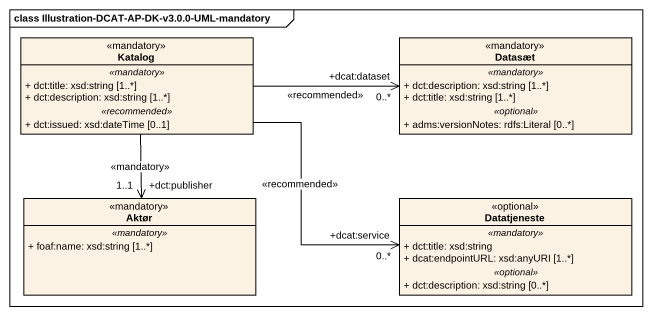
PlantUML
@startuml
mainframe class Illustration-DCAT-AP-DK-v3.0.0-UML-mandatory
hide circle
hide empty members
skinparam classAttributeIconSize 0
class Katalog <<mandatory>> {
  .. <<mandatory>> ..
  + dct:title: xsd:string [1..*]
  + dct:description: xsd:string [1..*]
  .. <<recommended>> ..
  + dct:issued: xsd:dateTime [0..1]
}
class Datasæt <<mandatory>> {
  .. <<mandatory>> ..
  + dct:description: xsd:string [1..*]
  + dct:title: xsd:string [1..*]
  .. <<optional>> ..
  + adms:versionNotes: rdfs:Literal [0..*]
}
class Aktør <<mandatory>> {
  .. <<mandatory>> ..
  + foaf:name: xsd:string [1..*]
}
class Datatjeneste <<optional>> {
  .. <<mandatory>> ..
  + dct:title: xsd:string
  + dcat:endpointURL: xsd:anyURI [1..*]
  .. <<optional>> ..
  + dct:description: xsd:string [0..*]
}
Katalog -right-> "+dcat:dataset\n0..*" Datasæt : <<recommended>>
Katalog --> "+dct:publisher\n1..1" Aktør : <<mandatory>>
Katalog -right-> "+dcat:service\n0..*" Datatjeneste : <<recommended>>
@enduml
